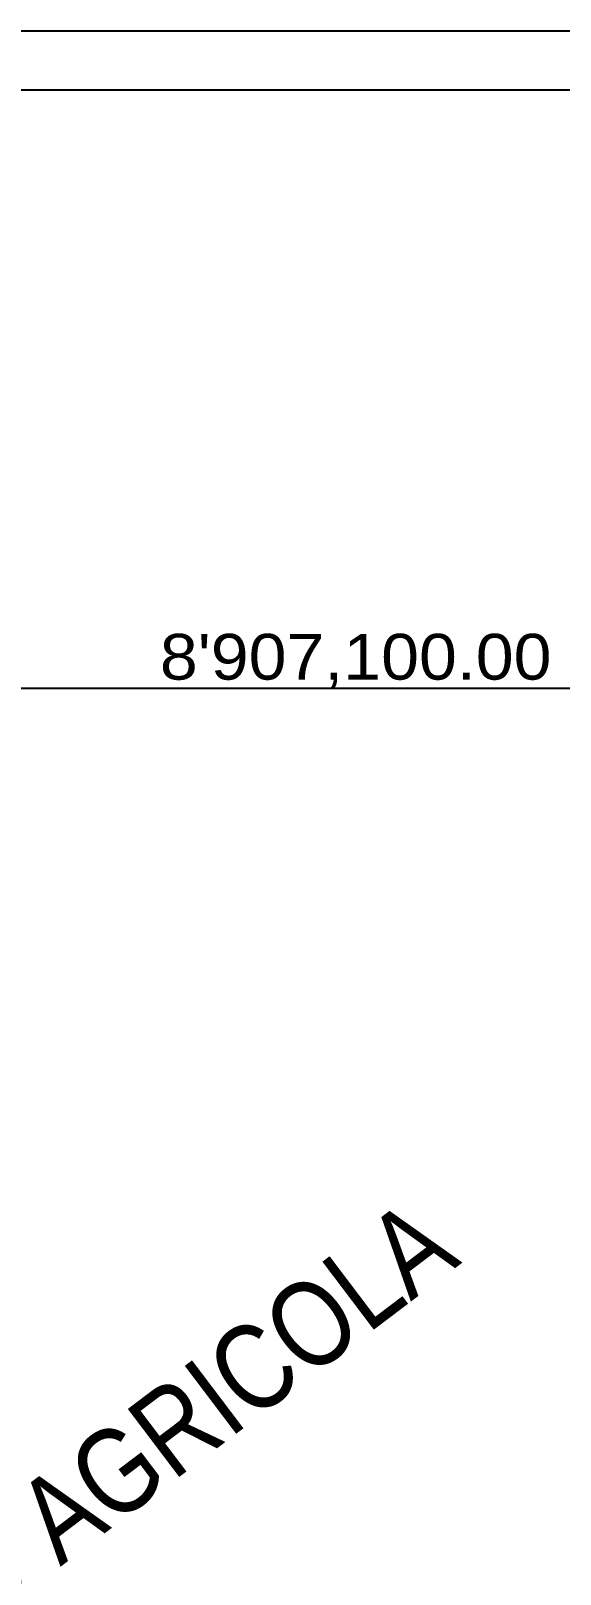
# Model space of a CAD drawing. Header units: metres. Extents: x -2639 to -2278, y 1912 to 2089.
# Drawn here: x -2375.9 to -2357.9, y 2036.8 to 2089.2 of the extents above; entities that cross this region are included whole.
import ezdxf

# ---------------------------------------------------------------- set-up
doc = ezdxf.new("R2010")
doc.units = ezdxf.units.M
doc.layers.add('4', color=5, linetype='Continuous')
doc.styles.add('ARIAL NARROW', font='ARIALN.TTF')
doc.styles.add('R100-500', font='swissc.ttf', dxfattribs={"width": 1.3, "height": 1})

msp = doc.modelspace()

# ---------------------------------------------------------------- linework, layer by layer
at = {"color": 253}
msp.add_line((-2357.4506, 2066.878), (-2545.0156, 2066.878), dxfattribs=at)
at = {"color": 1}
msp.add_lwpolyline([(-2547.0156, 2089.1996), (-2277.5105, 2089.1996), (-2277.5105, 1911.9), (-2547.0156, 1911.9)], close=True, dxfattribs=at)
at = {"color": 5}
for points in [[(-2545.0156, 2087.1996), (-2357.4506, 2087.1996), (-2357.4506, 1944.8946), (-2545.0156, 1944.8946)], [(-2545.0156, 2087.1996), (-2279.5105, 2087.1996), (-2279.5105, 1913.9), (-2545.0156, 1913.9)]]:
    msp.add_lwpolyline(points, close=True, dxfattribs=at)

# ---------------------------------------------------------------- texts
at = {"color": 2, "style": 'R100-500', "width": 1.3}
msp.add_text("8'907,100.00", height=1.551657, dxfattribs=at).set_placement((-2371.4815, 2067.1836))
at = {"layer": '4', "color": 1, "linetype": 'Continuous', "style": 'ARIAL NARROW'}
msp.add_text('TERRENO AGRICOLA', height=2.892775, rotation=37.11267, dxfattribs=at).set_placement((-2388.5111, 2026.7434))

doc.saveas('drawing.dxf')
